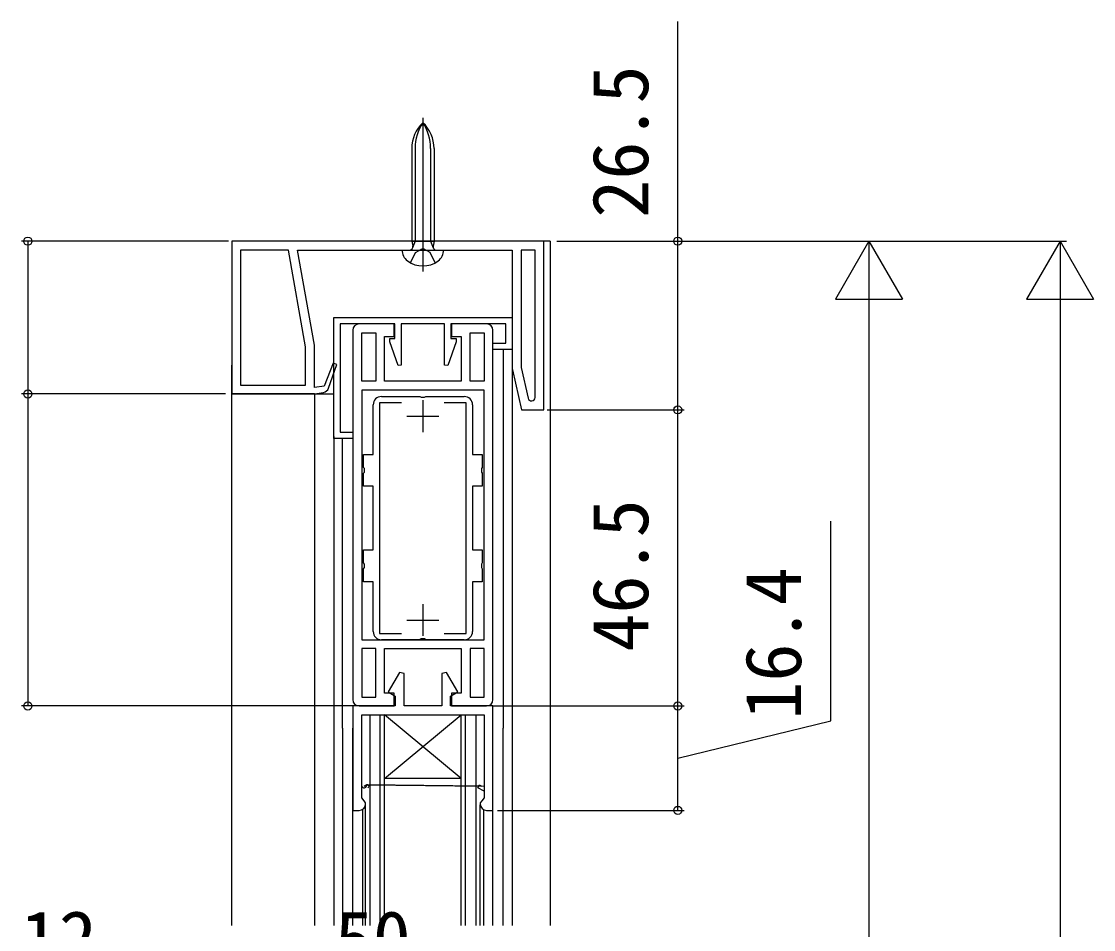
# Model space of a CAD drawing. Units: millimetres, scale not verified. Extents: x -525 to 525, y -782 to 777.
# Drawn here: x -86.5 to 81.7, y -104.2 to 38.4 of the extents above; entities that cross this region are included whole.
import ezdxf
from ezdxf.enums import TextEntityAlignment as Align

# ---------------------------------------------------------------- set-up
doc = ezdxf.new("R2010")
doc.units = ezdxf.units.MM
doc.header["$LTSCALE"] = 4
for name, color, linetype in [('0-2_YKK_11', 7, 'Continuous'), ('0-3_YKK_12', 2, 'Continuous'), ('0-4_YKK_13', 4, 'Continuous'), ('0-6_YKK_D', 6, 'Continuous')]:
    doc.layers.add(name, color=color, linetype=linetype)
doc.styles.add('ＭＳ ゴシック', font='')
doc.styles.get('ＭＳ ゴシック').set_extended_font_data('MS Gothic')

msp = doc.modelspace()

# ---------------------------------------------------------------- linework, layer by layer
at = {"layer": '0-2_YKK_11'}
for p, q in [((-34.542, -10.095), (-34.542, -68.095)), ((-12.542, -68.095), (-12.542, -10.095)), ((-23.542, -21.095), (-23.542, -26.095)), ((-26.042, -23.595), (-21.042, -23.595)), ((-23.542, -53.095), (-23.542, -58.095)), ((-26.042, -55.595), (-21.042, -55.595)), ((-32.757, -81.695), (-32.417, -81.499)), ((-32.167, -81.932), (-32.167, -81.932))]:
    msp.add_line(p, q, dxfattribs=at)
for points in [[(-4.542, 3.905), (-53.542, 3.905), (-53.542, -20.095), (-40.542, -20.095), (-39.12, -19.844)], [(-9.494, -16.306), (-8.042, -22.595), (-4.542, -22.595), (-4.542, 3.905)], [(-40.571, -12.431), (-43.205, 2.505), (-24.001, 2.505), (-23.817, 2.625), (-23.267, 2.625), (-23.084, 2.505), (-9.542, 2.505), (-9.542, -15.879)], [(-5.942, -20.646), (-5.942, 2.505), (-8.142, 2.505), (-8.142, -15.936), (-7.027, -20.769)], [(-13.542, -9.095), (-19.042, -9.095), (-19.042, -11.095), (-17.542, -11.095), (-17.542, -18.095), (-29.542, -18.095), (-29.542, -11.095), (-28.042, -11.095), (-28.042, -9.095), (-33.542, -9.095)], [(-38.349, -19.189), (-37.057, -15.488), (-37.619, -15.28), (-39.042, -18.895), (-40.542, -19.095), (-40.542, -12.761)], [(-31.342, -57.395), (-31.342, -49.595), (-32.842, -49.595), (-32.842, -47.553), (-32.722, -47.37), (-32.722, -46.82), (-32.842, -46.637), (-32.842, -44.595), (-31.342, -44.595), (-31.342, -34.595), (-32.842, -34.595), (-32.842, -32.553), (-32.722, -32.37), (-32.722, -31.82), (-32.842, -31.637), (-32.842, -29.595), (-31.342, -29.595), (-31.342, -21.795)], [(-26.879, -21.495), (-30.342, -21.495), (-30.342, -57.695), (-26.879, -57.695)], [(-30.042, -20.495), (-24.001, -20.495), (-23.817, -20.615), (-23.268, -20.615), (-23.084, -20.495), (-17.042, -20.495)], [(-20.206, -57.695), (-16.742, -57.695), (-16.742, -21.495), (-20.206, -21.495)], [(-15.742, -21.795), (-15.742, -29.595), (-14.242, -29.595), (-14.242, -31.637), (-14.362, -31.82), (-14.362, -32.37), (-14.242, -32.553), (-14.242, -34.595), (-15.742, -34.595)], [(-15.742, -34.595), (-15.742, -44.595), (-14.242, -44.595), (-14.242, -46.637), (-14.362, -46.82), (-14.362, -47.37), (-14.242, -47.553), (-14.242, -49.595), (-15.742, -49.595), (-15.742, -57.395)], [(-17.042, -58.695), (-23.084, -58.695), (-23.268, -58.575), (-23.817, -58.575), (-24.001, -58.695), (-30.042, -58.695)], [(-33.542, -69.095), (-28.042, -69.095), (-28.042, -67.095), (-29.542, -67.095), (-29.542, -60.095), (-17.542, -60.095), (-17.542, -67.095), (-19.042, -67.095), (-19.042, -69.095), (-13.542, -69.095)], [(-13.542, -85.495), (-12.542, -85.495), (-12.542, -69.095), (-19.192, -69.095), (-19.192, -67.542), (-18.072, -66.895), (-19.851, -63.813), (-20.592, -64.011), (-20.592, -69.095), (-26.492, -69.095), (-26.492, -64.011), (-27.234, -63.813), (-29.013, -66.895), (-27.892, -67.542), (-27.892, -69.095), (-34.542, -69.095), (-34.542, -85.495), (-33.542, -85.495)], [(-33.142, -70.495), (-13.942, -70.495), (-13.942, -81.695), (-13.942, -82.495), (-13.942, -83.52), (-14.317, -84.005), (-14.542, -84.295), (-14.542, -84.495)], [(-32.542, -84.495), (-32.542, -84.295), (-32.767, -84.005), (-33.142, -83.52), (-33.142, -82.495), (-33.142, -81.695), (-33.142, -70.495)], [(-32.417, -81.499), (-32.757, -81.695), (-32.757, -81.695)], [(-14.328, -81.695), (-32.417, -81.499), (-13.942, -81.695)], [(-13.942, -82.495), (-14.917, -81.932), (-14.667, -81.499), (-14.328, -81.695), (-14.328, -81.695)]]:
    msp.add_lwpolyline(points, dxfattribs=at)
for points in [[(-52.142, 2.505), (-52.142, -18.695), (-41.942, -18.695), (-41.942, -12.718), (-44.627, 2.505)], [(-37.542, -8.095), (-9.542, -8.095), (-9.542, -13.095), (-12.542, -13.095), (-12.542, -12.095), (-10.542, -12.095), (-10.542, -9.095), (-19.142, -9.095), (-19.142, -11.395), (-18.342, -11.395), (-18.342, -11.895), (-19.642, -15.633), (-20.142, -15.549), (-20.142, -9.095), (-26.942, -9.095), (-26.942, -15.549), (-27.443, -15.633), (-28.742, -11.895), (-28.742, -11.395), (-27.942, -11.395), (-27.942, -9.095), (-36.542, -9.095), (-36.542, -26.095), (-34.542, -26.095), (-34.542, -27.095), (-37.542, -27.095)], [(-30.942, -10.495), (-30.942, -18.095), (-33.142, -18.095), (-33.142, -10.495)], [(-13.942, -10.495), (-13.942, -18.095), (-16.142, -18.095), (-16.142, -10.495)], [(-13.942, -58.695), (-13.942, -19.495), (-33.142, -19.495), (-33.142, -58.695)], [(-30.942, -67.695), (-30.942, -60.095), (-33.142, -60.095), (-33.142, -67.695)], [(-13.942, -67.695), (-13.942, -60.095), (-16.142, -60.095), (-16.142, -67.695)]]:
    msp.add_lwpolyline(points, close=True, dxfattribs=at)
for centre, radius, start, end in [((-33.542, -10.095), 1, 90.00001, 179.99999), ((-13.542, -10.095), 1, 0.00001, 89.99999), ((-42.442, -12.761), 1.9, 359.99996, 9.99996), ((-7.642, -15.879), 1.9, 180.00003, 192.99466), ((-39.293, -18.859), 1, 279.99997, 340.75469), ((-30.042, -21.795), 1.3, 90.00001, 179.99999), ((-17.042, -21.795), 1.3, 0.00001, 89.99999), ((-6.492, -20.646), 0.549, 192.9946, 359.99999), ((-30.042, -57.395), 1.3, 180.00001, 269.99999), ((-17.042, -57.395), 1.3, 270.00001, 359.99999), ((-33.542, -68.095), 1, 180.00001, 269.99999), ((-13.542, -68.095), 1, 270.00001, 359.99999), ((-32.78, -81.597), 0.376, 195.12324, 15.12326), ((-32.292, -81.716), 0.25, 299.99992, 119.99994), ((-33.542, -84.495), 1, 270.00001, 359.99999), ((-13.542, -84.495), 1, 180.00001, 269.99999)]:
    msp.add_arc(centre, radius, start, end, dxfattribs=at)
at = {"layer": '0-3_YKK_12'}
for p, q in [((-3.542, 3.905), (-5.042, 3.905)), ((-10.943, -13.095), (-10.942, -72.595)), ((-53.542, -103.595), (-53.542, -15.595)), ((-9.542, -15.595), (-9.542, -72.595)), ((-40.542, -20.095), (-53.542, -20.095)), ((-40.542, -20.095), (-37.542, -20.095)), ((-37.542, -26.795), (-37.542, -72.595)), ((-36.142, -72.595), (-36.142, -27.095)), ((-31.851, -70.495), (-15.234, -70.495)), ((-31.851, -70.495), (-31.851, -103.595)), ((-30.251, -103.595), (-30.251, -70.495)), ((-17.534, -80.495), (-29.551, -70.495)), ((-29.551, -103.595), (-29.551, -70.495)), ((-17.534, -103.595), (-17.534, -70.495)), ((-16.834, -103.595), (-16.834, -70.495)), ((-15.234, -70.495), (-15.234, -103.595)), ((-37.542, -72.595), (-37.542, -103.595)), ((-36.142, -72.595), (-36.142, -103.595)), ((-34.542, -103.595), (-34.542, -72.595)), ((-12.542, -103.595), (-12.542, -72.595)), ((-10.942, -103.595), (-10.942, -72.595)), ((-9.542, -72.595), (-9.542, -103.595)), ((-33.042, -85.361), (-33.042, -103.595)), ((-32.551, -103.595), (-32.551, -84.625)), ((-14.534, -103.595), (-14.534, -84.625)), ((-14.042, -85.361), (-14.042, -103.595))]:
    msp.add_line(p, q, dxfattribs=at)
for points in [[(-3.542, 3.905), (-3.542, -72.595), (-3.542, -103.595)], [(-40.542, -20.095), (-40.542, -72.595), (-40.542, -103.595)], [(-17.534, -80.495), (-29.551, -80.495), (-17.534, -70.495)]]:
    msp.add_lwpolyline(points, dxfattribs=at)
at = {"layer": '0-4_YKK_13'}
for p, q in [((-23.542, 23.283), (-23.542, -0.87)), ((-25.288, 18.479), (-25.288, 3.905)), ((-24.76, 18.479), (-24.76, 3.905)), ((-22.325, 18.479), (-22.325, 3.905)), ((-21.796, 18.479), (-21.796, 3.905)), ((-25.288, 3.905), (-21.796, 3.905)), ((-25.288, 3.905), (-25.131, 3.101)), ((-25.288, 3.905), (-21.796, 3.905)), ((-25.288, 3.905), (-25.131, 3.101)), ((-24.76, 3.905), (-25.153, 2.833)), ((-24.76, 3.905), (-25.153, 2.833)), ((-22.325, 3.905), (-21.932, 2.833)), ((-22.325, 3.905), (-21.932, 2.833)), ((-21.796, 3.905), (-21.954, 3.101)), ((-21.796, 3.905), (-21.954, 3.101)), ((-26.792, 2.505), (-25.622, 2.505)), ((-26.792, 2.505), (-25.622, 2.505))]:
    msp.add_line(p, q, dxfattribs=at)
for points in [[(-25.622, 2.505), (-21.463, 2.505), (-20.292, 2.505)], [(-25.622, 2.505), (-21.463, 2.505), (-20.292, 2.505)], [(-25.492, 0.512), (-24.687, 2.141), (-23.542, 2.75)], [(-25.492, 0.512), (-24.687, 2.141), (-23.542, 2.75)], [(-21.592, 0.512), (-22.397, 2.141), (-23.542, 2.75)], [(-21.592, 0.512), (-22.397, 2.141), (-23.542, 2.75)]]:
    msp.add_lwpolyline(points, dxfattribs=at)
for centre, radius, start, end in [((-19.775, 18.479), 5.513, 133.10467, 180), ((-17.497, 18.479), 7.263, 146.3423, 180), ((-27.31, 18.479), 5.513, 0, 46.89533), ((-29.588, 18.479), 7.263, 0, 33.6577), ((-24.692, 2.493), 2.1, 179.66349, 232.75111), ((-24.692, 2.493), 2.1, 179.66349, 232.75111), ((-25.622, 3.005), 0.5, 270, 11.05172), ((-25.622, 3.005), 0.5, 270, 11.05172), ((-21.463, 3.005), 0.5, 168.94828, 270), ((-21.463, 3.005), 0.5, 168.94828, 270), ((-22.392, 2.492), 2.1, 307.24778, 0.33964), ((-22.392, 2.492), 2.1, 307.24778, 0.33964), ((-23.542, 4.005), 4, 232.75222, 307.24778), ((-23.542, 4.005), 4, 232.75222, 307.24778)]:
    msp.add_arc(centre, radius, start, end, dxfattribs=at)
at = {"layer": '0-6_YKK_D'}
for p, q in [((-54.042, 3.905), (-86.542, 3.905)), ((-85.542, 3.905), (-85.542, -20.095)), ((-2.542, 3.905), (17.458, 3.905)), ((-2.542, 3.905), (47.458, 3.905)), ((-2.542, 3.905), (77.458, 3.905)), ((46.458, 3.905), (41.208, -5.188)), ((46.458, 3.905), (51.708, -5.188)), ((46.458, 3.905), (46.458, -14.282)), ((76.458, 3.905), (71.208, -5.188)), ((76.458, 3.905), (81.708, -5.188)), ((76.458, 3.905), (76.458, -14.282)), ((41.208, -5.188), (51.708, -5.188)), ((46.458, -6.595), (46.458, -205.595)), ((71.208, -5.188), (81.708, -5.188)), ((76.458, -6.595), (76.458, -585.595)), ((-54.542, -20.095), (-86.542, -20.095)), ((-54.542, -20.095), (-86.542, -20.095)), ((-85.542, -20.095), (-85.542, -69.095)), ((-4.042, -22.595), (17.458, -22.595)), ((-4.042, -22.595), (17.458, -22.595)), ((16.458, -69.095), (16.458, -22.595)), ((-34.542, -69.095), (-86.542, -69.095)), ((-12.542, -69.095), (17.458, -69.095)), ((-12.542, -69.095), (17.458, -69.095)), ((16.458, -85.495), (16.458, -69.095)), ((-11.842, -85.495), (17.458, -85.495))]:
    msp.add_line(p, q, dxfattribs=at)
for points in [[(16.458, -22.595), (16.458, 3.905), (16.458, 38.409)], [(16.458, -77.295), (40.458, -71.42), (40.458, -40.079)]]:
    msp.add_lwpolyline(points, dxfattribs=at)
for centre in [(-85.542, 3.905), (16.458, 3.905), (-85.542, -20.095), (-85.542, -20.095), (16.458, -22.595), (16.458, -22.595), (-85.542, -69.095), (16.458, -69.095), (16.458, -69.095), (16.458, -85.495)]:
    msp.add_circle(centre, 0.637, dxfattribs=at)

# ---------------------------------------------------------------- texts
at = {"layer": '0-6_YKK_D', "style": 'ＭＳ ゴシック'}
for s, p in [('26.5', (14.458, 7.569)), ('46.5', (14.458, -60.572)), ('16.4', (38.458, -71.261))]:
    msp.add_text(s, height=8.798, rotation=90, dxfattribs=at).set_placement(p, align=Align.BOTTOM_LEFT)
for s, p in [('12', (-86.661, -112.695)), ('50', (-37.406, -112.695))]:
    msp.add_text(s, height=8.798, dxfattribs=at).set_placement(p, align=Align.BOTTOM_LEFT)

doc.saveas('drawing.dxf')
